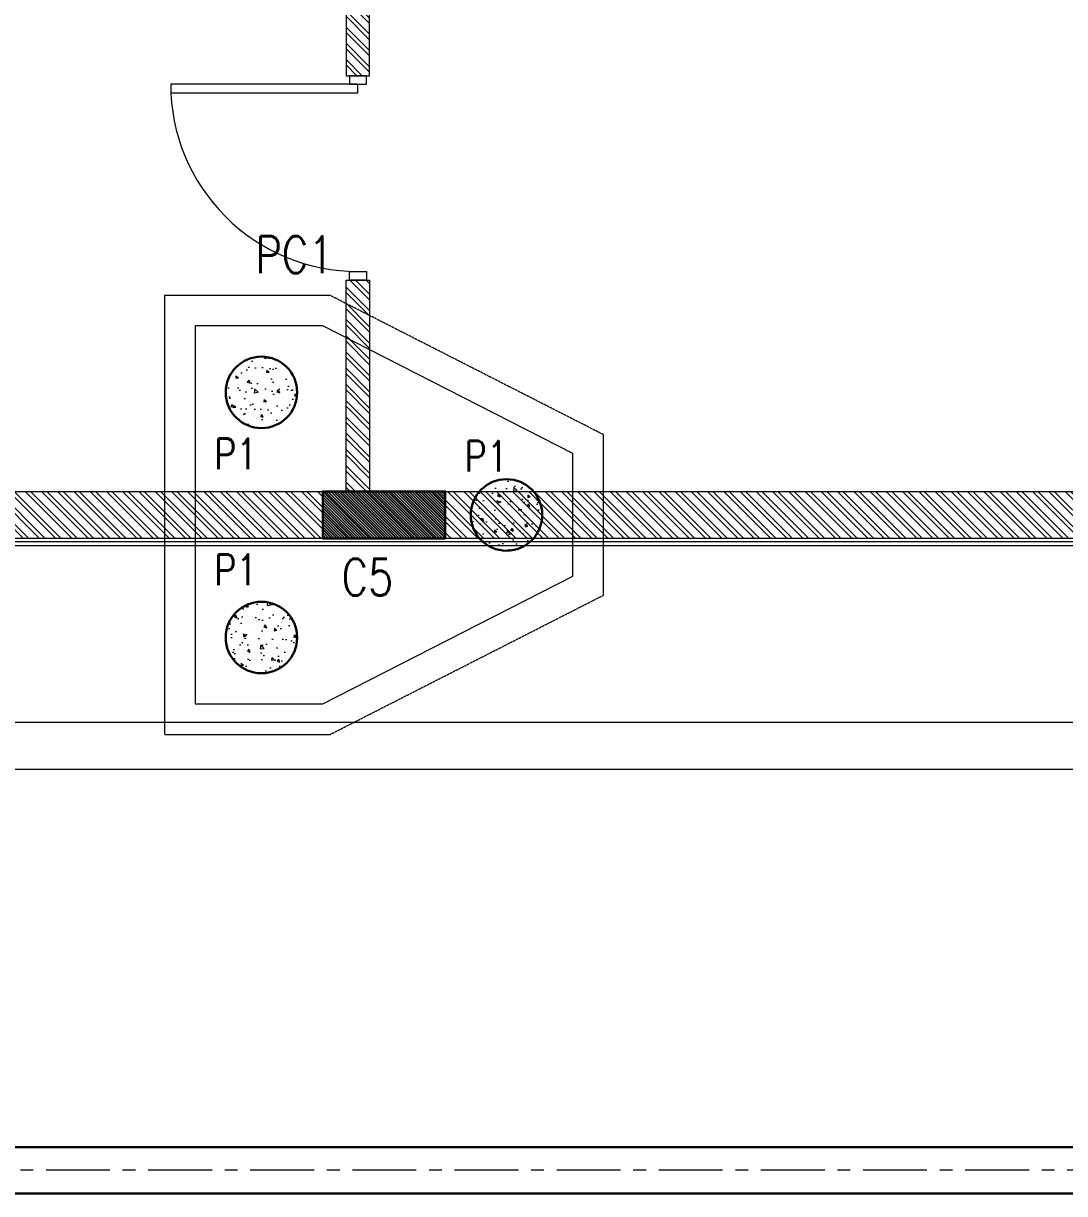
# Model space of a CAD drawing. Header units: metres. Extents: x 5205117 to 5948571, y 646915 to 1143748.
# Drawn here: x 5330616 to 5335714, y 789659 to 795388 of the extents above; entities that cross this region are included whole.
import ezdxf

# ---------------------------------------------------------------- set-up
doc = ezdxf.new("R2010")
doc.units = ezdxf.units.M
doc.header["$MEASUREMENT"] = 0
doc.linetypes.add('CENTER', pattern=[2, 1.25, -0.25, 0.25, -0.25])
doc.linetypes.add('HIDDEN', pattern=[0.375, 0.25, -0.125])
for name, color, linetype, lineweight in [('A-Center line', 1, 'CENTER', 9), ('dim start point', 10, 'Continuous', 0), ('plot 5', 7, 'Continuous', 30), ('S-COLUMN & WALL', 5, 'Continuous', 30), ('S-COLUMN_H', 250, 'Continuous', 0), ('S-FOUND-EXCAVATION', 253, 'HIDDEN', 0), ('S-FOUND-FOOTING', 7, 'Continuous', 15), ('S-PILE', 96, 'Continuous', 30), ('S-TEXT COL.', 1, 'Continuous', 0), ('S-TEXT PILE', 7, 'Continuous', 0)]:
    doc.layers.add(name, color=color, linetype=linetype, lineweight=lineweight)
doc.layers.add('A-GF', color=8, linetype='Continuous', lineweight=0, transparency=0.5)
doc.styles.add('SETU 1', font='romans.shx', dxfattribs={"width": 0.8})

# ---------------------------------------------------------------- blocks, each defined once
blk = doc.blocks.new('GBFB')
at = {"layer": 'A-GF', "ltscale": 5}
h = blk.add_hatch(dxfattribs=at)
h.set_pattern_fill('ANSI32', color=256, scale=150)
h.set_pattern_definition([(45, (2305818.317735393, 430359.1083499617), (-39.7747564417433, 39.7747564417433), []), (45, (2305844.834239643, 430359.1083499617), (-39.7747564417433, 39.7747564417433), [])])
h.paths.add_polyline_path([(2613559.22199503, 713331.9033151701), (2613559.22199503, 714066.9033151697), (2618134.22199503, 714066.9033151696), (2618134.22199503, 713331.9033151701), (2618364.22199503, 713331.9033151701), (2618364.22199503, 713951.9033151697), (2621064.221995032, 713951.9033151699), (2621064.221995032, 713331.9033151701), (2621294.221995032, 713331.9033151701), (2621294.221995032, 714181.9033151696), (2612581.72199503, 714181.9033151697), (2612581.72199503, 714081.9033151702), (2612481.72199503, 714081.9033151702), (2612481.72199503, 714181.9033151702), (2611504.22199503, 714181.9033151697), (2611504.22199503, 712216.9033151701), (2613559.22199503, 712216.9033151701), (2613559.22199503, 712331.9033151701), (2611734.22199503, 712331.9033151701), (2611734.22199503, 713951.9033151697), (2613329.22199503, 713951.9033151697), (2613329.22199503, 713331.9033151701)])
h.paths.add_polyline_path([(2622409.221995032, 713556.90331517), (2622614.22199503, 713556.90331517), (2622614.22199503, 713951.9033151701), (2622409.221995032, 713951.9033151701)], flags=16)
h.paths.add_polyline_path([(2623099.221995032, 714181.9033151701), (2623099.221995032, 713951.9033151701), (2622729.22199503, 713951.9033151701), (2622729.22199503, 713556.9033151701), (2623099.221995032, 713556.9033151701), (2623099.221995032, 713441.9033151701), (2622409.221995032, 713441.9033151701), (2622409.221995032, 713331.9033151701), (2622294.221995032, 713331.9033151701), (2622294.221995032, 714181.9033151701)], flags=17)
h.paths.add_polyline_path([(2630534.22199503, 706806.9033151697), (2628524.22199503, 706806.9033151697), (2628524.22199503, 706181.9033151697), (2628409.22199503, 706181.9033151697), (2628409.22199503, 707036.9033151697), (2630764.22199503, 707036.9033151697), (2630764.22199503, 703411.9033151697), (2626104.22199503, 703411.9033151697), (2626104.22199503, 704011.9033151697), (2626704.22199503, 704011.9033151696), (2626704.22199503, 706806.9033151697), (2626104.22199503, 706806.9033151697), (2626104.22199503, 708786.90331517), (2626934.22199503, 708786.90331517), (2626934.22199503, 707036.9033151697), (2627384.22199503, 707036.9033151697), (2627384.22199503, 706806.9033151697), (2626934.22199503, 706806.9033151697), (2626934.22199503, 705281.9033151696), (2628524.22199503, 705281.9033151696), (2628524.22199503, 705051.9033151696), (2626934.22199503, 705051.9033151696), (2626934.22199503, 703641.9033151697), (2630534.22199503, 703641.9033151697)])
h.paths.add_polyline_path([(2626334.22199503, 714181.9033151701), (2627304.22199503, 714181.9033151701), (2627304.22199503, 713951.9033151701), (2626934.22199503, 713951.9033151701), (2626934.22199503, 711316.9033151701), (2628734.22199503, 711316.9033151701), (2628734.22199503, 711916.9033151701), (2628849.22199503, 711916.9033151701), (2628849.22199503, 711316.9033151701), (2630649.22199503, 711316.9033151701), (2630649.22199503, 711916.9033151701), (2630764.22199503, 711916.90331517), (2630764.22199503, 711086.9033151701), (2618134.22199503, 711086.90331517), (2618134.22199503, 712331.9033151694), (2618364.22199503, 712331.9033151694), (2618364.22199503, 711316.90331517), (2622294.221995032, 711316.90331517), (2622294.221995032, 712431.9033151697), (2622409.221995032, 712431.9033151697), (2622409.221995032, 711316.9033151703), (2625159.22199503, 711316.9033151703), (2625159.22199503, 712531.9033151701), (2625274.22199503, 712531.9033151701), (2625274.22199503, 711316.9033151703), (2626704.22199503, 711316.9033151701), (2626704.22199503, 713441.9033151701), (2625274.22199503, 713441.9033151701), (2625274.22199503, 713331.9033151701), (2625159.22199503, 713331.9033151701), (2625159.22199503, 713556.9033151701), (2626704.22199503, 713556.9033151701), (2626704.22199503, 713951.9033151701), (2626334.22199503, 713951.9033151701)])
h.paths.add_polyline_path([(2613029.22199503, 703411.9033151697), (2613029.22199503, 704011.9033151697), (2611504.22199503, 704011.9033151697), (2611504.22199503, 703411.9033151697)])
h.paths.add_polyline_path([(2613329.22199503, 703411.9033151697), (2618964.22199503, 703411.9033151696), (2618964.22199503, 704011.9033151696), (2618134.22199503, 704011.9033151696), (2618134.22199503, 703641.9033151696), (2613559.22199503, 703641.9033151697), (2613559.22199503, 704011.9033151697), (2613329.22199503, 704011.9033151697)])
h.paths.add_polyline_path([(2618364.22199503, 703896.9033151696), (2618364.22199503, 703641.9033151696), (2618849.22199503, 703641.9033151696), (2618849.22199503, 703896.9033151696)], flags=16)
h.paths.add_polyline_path([(2611734.22199503, 703641.9033151697), (2611734.22199503, 703896.9033151697), (2612799.22199503, 703896.9033151697), (2612799.22199503, 703641.9033151697)], flags=16)
h.paths.add_polyline_path([(2618964.22199503, 706806.9033151696), (2618964.22199503, 708786.90331517), (2618134.22199503, 708786.90331517), (2618134.22199503, 706806.9033151696)])
h.paths.add_polyline_path([(2618849.22199503, 707036.9033151696), (2618849.22199503, 708556.90331517), (2618364.22199503, 708556.90331517), (2618364.22199503, 707036.9033151696)], flags=16)
h.paths.add_polyline_path([(2635594.22199503, 714181.9033151701), (2628204.22199503, 714181.9033151701), (2628204.22199503, 713951.9033151701), (2628734.22199503, 713951.9033151701), (2628734.22199503, 712816.9033151701), (2628849.22199503, 712816.9033151701), (2628849.22199503, 713951.9033151701), (2630649.22199503, 713951.9033151701), (2630649.22199503, 712916.9033151701), (2630764.22199503, 712916.9033151701), (2630764.22199503, 713951.9033151701), (2635364.22199503, 713951.9033151701), (2635364.22199503, 713581.9033151701), (2635594.22199503, 713581.9033151701)])
h.paths.add_polyline_path([(2613559.22199503, 710716.9033151701), (2613559.22199503, 711316.9033151701), (2611504.22199503, 711316.9033151701), (2611504.22199503, 710716.9033151701)])
h.paths.add_polyline_path([(2613329.22199503, 710831.9033151701), (2613329.22199503, 711086.9033151701), (2611734.22199503, 711086.9033151701), (2611734.22199503, 710831.9033151701)], flags=16)
h.paths.add_polyline_path([(2635364.22199503, 709856.9033151701), (2630764.22199503, 709856.9033151701), (2630764.22199503, 708556.90331517), (2630534.22199503, 708556.90331517), (2630534.22199503, 710086.9033151701), (2635364.22199503, 710086.9033151701), (2635364.22199503, 710456.9033151701), (2635594.22199503, 710456.9033151701), (2635594.22199503, 709856.9033151701)])
h.paths.add_polyline_path([(2626219.22199503, 707036.9033151697), (2626704.22199503, 707036.9033151697), (2626704.22199503, 708556.90331517), (2626219.22199503, 708556.90331517)], flags=16)
h.paths.add_polyline_path([(2637419.22199503, 709856.9033151701), (2635894.22199503, 709856.9033151701), (2635894.22199503, 710456.9033151701), (2637419.22199503, 710456.9033151701)])
h.paths.add_polyline_path([(2637189.22199503, 710086.9033151701), (2636009.22199503, 710086.9033151701), (2636009.22199503, 710341.9033151701), (2637189.22199503, 710341.9033151701)], flags=16)
h.paths.add_polyline_path([(2637419.22199503, 714181.90331517), (2635894.22199503, 714181.90331517), (2635894.22199503, 713581.90331517), (2637419.22199503, 713581.90331517)])
h.paths.add_polyline_path([(2637189.22199503, 713951.90331517), (2636009.22199503, 713951.90331517), (2636009.22199503, 713696.90331517), (2637189.22199503, 713696.90331517)], flags=16)
h.paths.add_polyline_path([(2633144.22199503, 709556.9033151701), (2633144.22199503, 708556.9033151697), (2632914.22199503, 708556.9033151697), (2632914.22199503, 709556.9033151701)], flags=0)
h.paths.add_polyline_path([(2633144.22199503, 703411.9033151697), (2632914.22199503, 703411.9033151697), (2632914.22199503, 707036.9033151697), (2633144.22199503, 707036.9033151697)])
h.paths.add_polyline_path([(2626704.22199503, 703896.9033151696), (2626219.22199503, 703896.9033151696), (2626219.22199503, 703641.9033151697), (2626704.22199503, 703641.9033151697)], flags=16)
at = {"layer": 'A-GF', "ltscale": 100}
h = blk.add_hatch(dxfattribs=at)
h.set_pattern_fill('ANSI31', color=256, scale=75)
h.set_pattern_definition([(45, (1999356.026596897, 443833.9590000218), (-6.629126073623882, 6.629126073623883), [])])
h.paths.add_polyline_path([(2631134.22199503, 713951.9033151702), (2631134.22199503, 714181.9033151702), (2630534.22199503, 714181.9033151701), (2630534.22199503, 713951.9033151701)])
at = {"layer": 'A-GF', "ltscale": 10}
for p, q in [((2630748.388661696, 712916.9033151701), (2630665.055328363, 712916.9033151701)), ((2630665.055328363, 712916.9033151701), (2630665.055328363, 712875.2366485035)), ((2630748.388661696, 712875.2366485035), (2630748.388661696, 712916.9033151701)), ((2630665.055328363, 712875.2366485035), (2630748.388661696, 712875.2366485035)), ((2629790.055328363, 711958.5699818366), (2629790.055328363, 712000.2366485033)), ((2629790.055328363, 712000.2366485033), (2630706.72199503, 712000.2366485033)), ((2630706.72199503, 712000.2366485033), (2630706.72199503, 711958.5699818366)), ((2630706.72199503, 711958.5699818366), (2629790.055328363, 711958.5699818366)), ((2630665.055328363, 711916.90331517), (2630665.055328363, 711958.5699818366)), ((2630665.055328363, 711958.5699818366), (2630748.388661696, 711958.5699818366)), ((2630748.388661696, 711958.5699818366), (2630748.388661696, 711916.90331517)), ((2630748.388661696, 711916.90331517), (2630665.055328363, 711916.90331517))]:
    blk.add_line(p, q, dxfattribs=at)
at = {"layer": 'A-GF', "ltscale": 5}
blk.add_lwpolyline([(2628849.22199503, 711316.9033151701), (2630649.22199503, 711316.9033151701), (2630649.22199503, 711916.9033151701), (2630764.22199503, 711916.90331517), (2630764.22199503, 711086.9033151701), (2618134.22199503, 711086.90331517)], dxfattribs=at)
at = {"layer": 'A-GF', "ltscale": 5, "flags": 128}
for points in [[(2626687.221995029, 713573.9033151707), (2625142.22199503, 713573.9033151701), (2625142.22199503, 713506.9033151701), (2625124.22199503, 713506.9033151701), (2625124.22199503, 713591.9033151703), (2626669.221995029, 713591.9033151703), (2626669.221995029, 713916.90331517), (2626299.22199503, 713916.90331517), (2626299.22199503, 714216.9033151702), (2635629.22199503, 714216.9033151703), (2635629.22199503, 713546.9033151701), (2635494.22199503, 713546.9033151701), (2635494.22199503, 713564.9033151701), (2635611.22199503, 713564.9033151701), (2635611.22199503, 714198.9033151703), (2626317.22199503, 714198.9033151702), (2626317.22199503, 713934.9033151696), (2626687.221995029, 713934.9033151696)], [(2630534.22199503, 713951.9033151701), (2630534.22199503, 714181.9033151701), (2631134.22199503, 714181.9033151702), (2631134.22199503, 713951.9033151702)]]:
    blk.add_lwpolyline(points, close=True, dxfattribs=at)
at = {"layer": 'A-GF', "ltscale": 5}
blk.add_lwpolyline([(2635594.22199503, 714181.9033151701), (2628204.22199503, 714181.9033151701), (2628204.22199503, 713951.9033151701), (2628734.22199503, 713951.9033151701), (2628734.22199503, 712816.9033151701), (2628849.22199503, 712816.9033151701), (2628849.22199503, 713951.9033151701), (2630649.22199503, 713951.9033151701), (2630649.22199503, 712916.9033151701), (2630764.22199503, 712916.9033151701), (2630764.22199503, 713951.9033151701), (2635364.22199503, 713951.9033151701), (2635364.22199503, 713581.9033151701), (2635594.22199503, 713581.9033151701)], close=True, dxfattribs=at)
at = {"layer": 'A-GF', "ltscale": 2, "extrusion": (0, 0, -1)}
blk.add_ellipse((2630706.72199503, 711958.5699818366), major_axis=(-122.4652303000779, 908.4492529281393), ratio=0.999999999999605, start_param=-1.43679724451339, end_param=0.1339990822816106, dxfattribs=at)
blk = doc.blocks.new('P2')
at = {"layer": 'S-PILE', "lineweight": 0}
h = blk.add_hatch(dxfattribs=at)
h.set_pattern_fill('AR-CONC', color=256, scale=20)
h.set_pattern_definition([(49.99999999999999, (0, 0), (143.4520365201507, -12.55042699651902), [15, -165]), (355, (0, 0), (-27.7502667226, 150.4384267400024), [12, -132]), (100.45144446, (11.9543362, -1.0458688), (115.7017693454224, 137.8879981937259), [12.7480384, -140.2284224]), (46.18420000000001, (0, 40), (213.4482661343145, -33.10385615861531), [22.5, -247.5]), (96.63563549, (17.787349, 37.2413386), (186.9323891348457, 194.8237201549101), [19.1220684, -210.342752]), (351.1841639899999, (0, 40), (186.9323890109546, 194.823720053998), [18, -198.0000002]), (21, (20, 30), (119.3814104236923, -80.52377813306776), [15, -165]), (326.0000000000001, (20, 30), (48.66306638431634, 145.0300090093706), [12, -132]), (71.45144474, (29.9484508, 23.2896852), (168.0444753459942, 64.50623056127077), [12.748038, -140.2284224]), (37.50000000000001, (0, 0), (2.431971063458134, 66.5787707662623), [0, -130.4, 0, -134, 0, -132.5]), (7.499999999999999, (0, 0), (52.61390748842972, 78.88234237647205), [0, -76.39999999999999, 0, -127.4, 0, -50.5]), (327.5, (-44.6, 0), (106.7644872344818, -4.510974346875951), [0, -50, 0, -156, 0, -207]), (317.5, (-64.6, 0), (116.6372338684772, 20.02099646646354), [0, -65, 0, -103.6, 0, -147])])
edge = h.paths.add_edge_path()
edge.add_arc((0, 0), 175, 0, 360)
at = {"layer": 'S-PILE'}
blk.add_circle((0, 0), 175, dxfattribs=at)
blk = doc.blocks.new('jhgduhguix')
at = {"layer": 'A-GF', "ltscale": 5}
h = blk.add_hatch(dxfattribs=at)
h.set_pattern_fill('ANSI32', color=256, scale=150000)
h.set_pattern_definition([(45, (-82319456.28378677, -220251060.7751663), (-39774.7564417433, 39774.7564417433), []), (45, (-82292939.77953625, -220251060.7751663), (-39774.7564417433, 39774.7564417433), [])])
h.paths.add_polyline_path([(5087447.780857086, 780270.4902853966), (5087447.780857086, 779535.4902853966), (5092022.780857086, 779535.4902853966), (5092022.780857086, 780270.4902853966), (5092252.780856133, 780270.4902853966), (5092252.780856133, 779650.4902853966), (5094952.780857086, 779650.4902853966), (5094952.780857086, 780270.4902853966), (5095182.780856133, 780270.4902853966), (5095182.780856133, 779420.4902853966), (5087217.780856133, 779420.4902853966), (5087217.780856133, 779535.4902853966), (5086917.780857086, 779535.4902853966), (5086917.780857086, 779420.4902853966), (5086470.280857086, 779420.4902853966), (5086470.280857086, 779520.4902853966), (5086370.280856133, 779520.4902853966), (5086370.280856133, 779420.4902853966), (5085392.780856133, 779420.4902853966), (5085392.780856133, 781385.4902853966), (5087447.780857086, 781385.4902853966), (5087447.780857086, 781270.4902853966), (5085622.780857086, 781270.4902853966), (5085622.780857086, 779650.4902853966), (5087217.780856133, 779650.4902853966), (5087217.780856133, 780270.4902853966)])
h.paths.add_polyline_path([(5096782.780857086, 779420.4902853966), (5096782.780857086, 779650.4902853966), (5096297.780856133, 779650.4902853966), (5096297.780856133, 780045.4902853966), (5097372.780857086, 780045.4902853966), (5097372.780857086, 780275.4902853966), (5096297.780856133, 780275.4902853966), (5096182.780856133, 780275.4902853966), (5096182.780856133, 779420.4902853966)], flags=17)
h.paths.add_polyline_path([(5104422.780856133, 786775.4902853966), (5102412.780857086, 786775.4902853966), (5102412.780857086, 787400.4902853966), (5102297.780856133, 787400.4902853966), (5102297.780856133, 786545.4902853966), (5104652.780857086, 786545.4902853966), (5104652.780857086, 790170.4902853966), (5099992.780857086, 790170.4902853966), (5099992.780857086, 789570.4902853966), (5100592.780856133, 789570.4902853966), (5100592.780856133, 786775.4902853966), (5099992.780857086, 786775.4902853966), (5099992.780857086, 784815.4902853966), (5100822.780857086, 784815.4902853966), (5100822.780857086, 786545.4902853966), (5101297.780856133, 786545.4902853966), (5101297.780856133, 786775.4902853966), (5100822.780857086, 786775.4902853966), (5100822.780857086, 788300.4902855158), (5102412.780857086, 788300.4902855158), (5102412.780857086, 788530.4902853966), (5100822.780857086, 788530.4902853966), (5100822.780857086, 789940.4902853966), (5104422.780856133, 789940.4902853966)])
h.paths.add_polyline_path([(5100222.780856133, 779420.4902853966), (5101422.780856133, 779420.4902853966), (5101422.780856133, 779650.4902853966), (5100822.780857086, 779650.4902853966), (5100822.780857086, 782400.4902853966), (5102622.780857086, 782400.4902853966), (5102622.780857086, 781600.4902853966), (5102737.780857086, 781600.4902853966), (5102737.780857086, 782400.4902853966), (5104537.780857086, 782400.4902853966), (5104537.780857086, 781600.4902853966), (5104652.780857086, 781600.4902853966), (5104652.780857086, 782515.4902853966), (5092022.780857086, 782515.4902853966), (5092022.780857086, 781270.4902853966), (5092252.780856133, 781270.4902853966), (5092252.780856133, 782285.4902853966), (5096182.780856133, 782285.4902853966), (5096182.780856133, 781175.4902855158), (5096297.780856133, 781175.4902855158), (5096297.780856133, 782285.4902853966), (5099047.780856133, 782285.4902853966), (5099047.780856133, 781075.4902853966), (5099162.780857086, 781075.4902853966), (5099162.780857086, 782285.4902853966), (5100592.780856133, 782285.4902853966), (5100592.780856133, 780275.4902853966), (5099162.780857086, 780275.4902853966), (5097972.780856133, 780275.4902853966), (5097972.780856133, 780045.4902853966), (5100592.780856133, 780045.4902853966), (5100592.780856133, 779650.4902853966), (5100222.780856133, 779650.4902853966)])
h.paths.add_polyline_path([(5086917.780857086, 790170.4902853966), (5086917.780857086, 789570.4902853966), (5085392.780856133, 789570.4902853966), (5085392.780856133, 790170.4902853966)])
h.paths.add_polyline_path([(5087217.780856133, 790170.4902853966), (5092852.780857086, 790170.4902853966), (5092852.780857086, 789570.4902853966), (5092022.780857086, 789570.4902853966), (5092022.780857086, 789940.4902853966), (5087447.780857086, 789940.4902853966), (5087447.780857086, 789570.4902853966), (5087217.780856133, 789570.4902853966)])
h.paths.add_polyline_path([(5092252.780856133, 789685.4902853966), (5092252.780856133, 789940.4902853966), (5092737.780857086, 789940.4902853966), (5092737.780857086, 789685.4902853966)], flags=16)
h.paths.add_polyline_path([(5085622.780857086, 789940.4902853966), (5085622.780857086, 789685.4902853966), (5086687.780857086, 789685.4902853966), (5086687.780857086, 789940.4902853966)], flags=16)
h.paths.add_polyline_path([(5092852.780857086, 786775.4902853966), (5092852.780857086, 784815.4902853966), (5092022.780857086, 784815.4902853966), (5092022.780857086, 786775.4902853966)])
h.paths.add_polyline_path([(5092737.780857086, 786545.4902853966), (5092737.780857086, 785045.4902853966), (5092252.780856133, 785045.4902853966), (5092252.780856133, 786545.4902853966)], flags=16)
h.paths.add_polyline_path([(5109482.780857086, 779420.4902853966), (5102022.780857086, 779420.4902853966), (5102022.780857086, 779650.4902853966), (5102622.780857086, 779650.4902853966), (5102622.780857086, 780750.4902853966), (5102737.780857086, 780750.4902853966), (5102737.780857086, 779650.4902853966), (5104537.780857086, 779650.4902853966), (5104537.780857086, 780600.4902853966), (5104652.780857086, 780600.4902853966), (5104652.780857086, 779650.4902853966), (5109252.780856133, 779650.4902853966), (5109252.780856133, 780020.4902853966), (5109482.780857086, 780020.4902853966)])
h.paths.add_polyline_path([(5087447.780857086, 782885.4902853966), (5087447.780857086, 782285.4902853966), (5085392.780856133, 782285.4902853966), (5085392.780856133, 782885.4902853966)])
h.paths.add_polyline_path([(5087217.780856133, 782770.4902853966), (5087217.780856133, 782515.4902853966), (5085622.780857086, 782515.4902853966), (5085622.780857086, 782770.4902853966)], flags=16)
h.paths.add_polyline_path([(5109252.780856133, 783745.4902853966), (5104652.780857086, 783745.4902853966), (5104652.780857086, 785045.4902853966), (5104422.780856133, 785045.4902853966), (5104422.780856133, 783515.4902853966), (5109252.780856133, 783515.4902853966), (5109252.780856133, 783145.4902853966), (5109482.780857086, 783145.4902853966), (5109482.780857086, 783745.4902853966)])
h.paths.add_polyline_path([(5100107.780857086, 786545.4902853966), (5100592.780856133, 786545.4902853966), (5100592.780856133, 785045.4902853966), (5100107.780857086, 785045.4902853966)], flags=16)
h.paths.add_polyline_path([(5111307.780856133, 783745.4902853966), (5109782.780857086, 783745.4902853966), (5109782.780857086, 783145.4902853966), (5111307.780856133, 783145.4902853966)])
h.paths.add_polyline_path([(5111077.780857086, 783515.4902853966), (5109897.780857086, 783515.4902853966), (5109897.780857086, 783260.4902853966), (5111077.780857086, 783260.4902853966)], flags=16)
h.paths.add_polyline_path([(5111307.780856133, 779420.4902853966), (5109782.780857086, 779420.4902853966), (5109782.780857086, 780020.4902853966), (5111307.780856133, 780020.4902853966)])
h.paths.add_polyline_path([(5111077.780857086, 779650.4902853966), (5109897.780857086, 779650.4902853966), (5109897.780857086, 779905.4902853966), (5111077.780857086, 779905.4902853966)], flags=16)
h.paths.add_polyline_path([(5107032.780857086, 784045.4902853966), (5107032.780857086, 785045.4902853966), (5106802.780856133, 785045.4902853966), (5106802.780856133, 784045.4902853966)], flags=17)
h.paths.add_polyline_path([(5107032.780857086, 790170.4902853966), (5106802.780856133, 790170.4902853966), (5106802.780856133, 786545.4902853966), (5107032.780857086, 786545.4902853966)])
h.paths.add_polyline_path([(5100592.780856133, 789685.4902853966), (5100107.780857086, 789685.4902853966), (5100107.780857086, 789940.4902853966), (5100592.780856133, 789940.4902853966)], flags=16)
for points in [[(5092022.780857086, 779400.4902853966), (5092022.780857086, 778270.4902853966), (5114507.780856133, 778270.4902853966)], [(5092252.780856133, 779400.4902853966), (5092252.780856133, 778500.4902853966), (5114507.780856133, 778500.4902853966)]]:
    blk.add_lwpolyline(points, dxfattribs=at)

msp = doc.modelspace()

# ---------------------------------------------------------------- hatches: boundary and pattern name
at = {"layer": 'S-COLUMN_H'}
h = msp.add_hatch(color=256, dxfattribs=at)
h.dxf.hatch_style = 1
h.paths.add_polyline_path([(5332681.486001936, 792866.530591946), (5332681.486001936, 793096.530591946), (5332081.486001936, 793096.530591946), (5332081.486001936, 792866.530591946)])

# ---------------------------------------------------------------- linework, layer by layer
at = {"layer": 'A-Center line', "ltscale": 250}
msp.add_line((5348539.771313375, 789774.3059036571), (5297647.535907073, 789774.3059036571), dxfattribs=at)
at = {"layer": 'plot 5'}
msp.add_lwpolyline([(5299435.787202802, 793559.3059046076), (5299435.787202802, 789886.5305919455), (5347169.261314359, 789886.5305919455), (5347169.261314359, 792430.916038494), (5347396.486002889, 792430.916038494), (5347396.486002889, 789659.3059044884), (5299208.562515225, 789659.3059044884), (5299208.562515225, 793559.3059046076)], dxfattribs=at)
at = {"layer": 'S-COLUMN & WALL', "color": 5}
msp.add_lwpolyline([(5332681.486001936, 792866.530591946), (5332681.486001936, 793096.530591946), (5332081.486001936, 793096.530591946), (5332081.486001936, 792866.530591946)], close=True, dxfattribs=at)
at = {"layer": 'S-FOUND-EXCAVATION'}
msp.add_lwpolyline([(5331306.485927337, 791906.5306046136), (5332116.89617283, 791906.5306046136), (5333456.485927337, 792588.8254937548), (5333456.485927337, 793374.2356870428), (5332116.896174233, 794056.5306046135), (5331306.485927337, 794056.5306046135)], close=True, dxfattribs=at)
at = {"layer": 'S-FOUND-FOOTING', "color": 1}
msp.add_lwpolyline([(5331456.485927337, 792056.5306046136), (5332081.485975632, 792056.5306046136), (5333306.485927337, 792681.5305913176), (5333306.485927337, 793281.5305913176), (5332081.485975632, 793906.5306046135), (5331456.485927337, 793906.5306046135), (5331456.485927337, 792056.5306046136)], dxfattribs=at)

# ---------------------------------------------------------------- block references
at = {"layer": 'A-GF', "xscale": -1, "rotation": 180}
msp.add_blockref('GBFB', (2701547.264006906, 1507048.433907116), dxfattribs=at)
at = {"layer": 'dim start point', "color": 12}
msp.add_blockref('jhgduhguix', (227658.7051458023, 13466.04030654894), dxfattribs=at)
at = {"layer": 'S-PILE', "rotation": 270}
for p in [(5331781.622353909, 793581.5305964644), (5332981.485975632, 792981.5305913176), (5331781.622353908, 792381.5305964644)]:
    msp.add_blockref('P2', p, dxfattribs=at)

# ---------------------------------------------------------------- texts
at = {"layer": 'S-TEXT COL.', "color": 7, "style": 'SETU 1', "width": 0.8}
msp.add_text('PC1', height=180, dxfattribs=at).set_placement((5331752.126146065, 794165.6617124847))
at = {"layer": 'S-TEXT COL.', "color": 1, "true_color": 0xe61414, "style": 'SETU 1', "width": 0.8}
msp.add_text('C5', height=180, dxfattribs=at).set_placement((5332174.019308003, 792587.1989631254))
at = {"layer": 'S-TEXT PILE', "style": 'SETU 1', "width": 0.8}
for p in [(5331550.942245709, 793205.0355628713), (5332777.129129164, 793193.5223949251), (5331550.942245709, 792638.0256463557)]:
    msp.add_text('P1', height=150, dxfattribs=at).set_placement(p)

doc.saveas('drawing.dxf')
